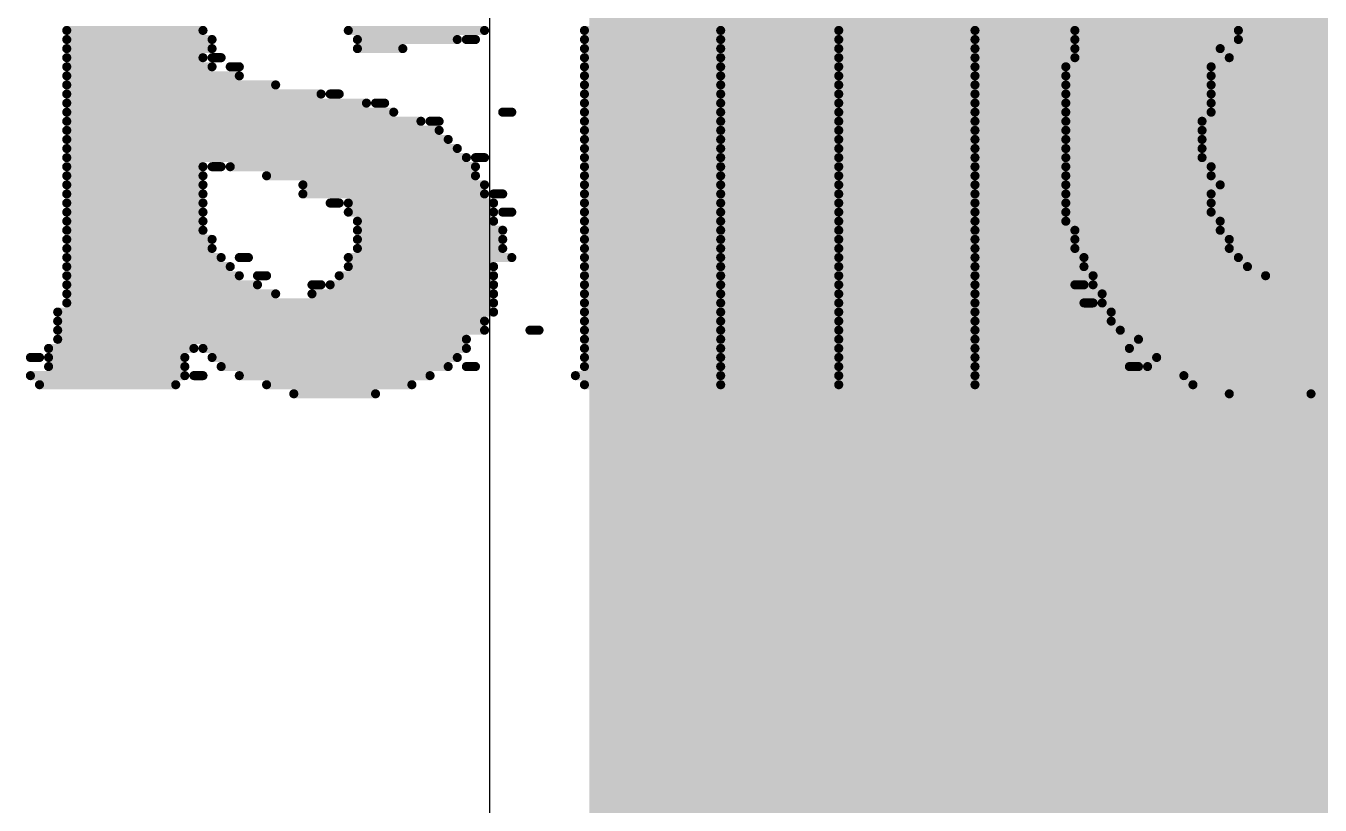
# Model space of a CAD drawing. Header units: inches. Extents: x -5 to 433, y -20 to 71.
# Drawn here: x 8.762 to 12.381, y 48.818 to 50.997 of the extents above; entities that cross this region are included whole.
import ezdxf

# ---------------------------------------------------------------- set-up
doc = ezdxf.new("R2010")
doc.units = ezdxf.units.IN
doc.layers.add('Bottom Overlay', color=54, linetype='Continuous')
doc.layers.add('Top Layer', color=1, linetype='Continuous')

msp = doc.modelspace()

# ---------------------------------------------------------------- hatches: boundary and pattern name
at = {"layer": 'Top Layer'}
msp.add_hatch(color=1, dxfattribs=at).paths.add_polyline_path([(10.3378, 7.1882), (15.6972, 7.1882), (15.6972, 56.9468), (10.3378, 56.9468)])

# ---------------------------------------------------------------- linework, layer by layer
at = {"layer": 'Bottom Overlay', "const_width": 0.0254}
for points in [[(8.876, 50.9842), (9.257, 50.9842)], [(8.876, 50.9588), (9.2824, 50.9588)], [(9.6634, 50.9842), (10.0444, 50.9842)], [(9.6888, 50.9588), (9.9682, 50.9588)], [(9.9936, 50.9588), (10.019, 50.9588)], [(10.3238, 50.9842), (10.7048, 50.9842)], [(10.3238, 50.9588), (10.7048, 50.9588)], [(11.035, 50.9842), (11.416, 50.9842)], [(11.035, 50.9588), (11.416, 50.9588)], [(11.6954, 50.9842), (12.1526, 50.9842)], [(11.6954, 50.9588), (12.1526, 50.9588)], [(8.876, 50.9334), (9.2824, 50.9334)], [(9.6888, 50.9334), (9.8158, 50.9334)], [(10.3238, 50.9334), (10.7048, 50.9334)], [(11.035, 50.9334), (11.416, 50.9334)], [(11.6954, 50.9334), (12.1018, 50.9334)], [(8.876, 50.908), (9.257, 50.908)], [(8.876, 50.8826), (9.2824, 50.8826)], [(9.2824, 50.908), (9.3078, 50.908)], [(9.3332, 50.8826), (9.3586, 50.8826)], [(10.3238, 50.908), (10.7048, 50.908)], [(10.3238, 50.8826), (10.7048, 50.8826)], [(11.035, 50.908), (11.416, 50.908)], [(11.035, 50.8826), (11.416, 50.8826)], [(11.67, 50.8826), (12.0764, 50.8826)], [(11.6954, 50.908), (12.1272, 50.908)], [(8.876, 50.8572), (9.3586, 50.8572)], [(10.3238, 50.8572), (10.7048, 50.8572)], [(11.035, 50.8572), (11.416, 50.8572)], [(11.67, 50.8572), (12.0764, 50.8572)], [(8.876, 50.8318), (9.4602, 50.8318)], [(8.876, 50.8064), (9.5872, 50.8064)], [(9.6126, 50.8064), (9.638, 50.8064)], [(10.3238, 50.8318), (10.7048, 50.8318)], [(10.3238, 50.8064), (10.7048, 50.8064)], [(11.035, 50.8318), (11.416, 50.8318)], [(11.035, 50.8064), (11.416, 50.8064)], [(11.67, 50.8318), (12.0764, 50.8318)], [(11.67, 50.8064), (12.0764, 50.8064)], [(8.876, 50.781), (9.7142, 50.781)], [(9.7396, 50.781), (9.765, 50.781)], [(10.3238, 50.781), (10.7048, 50.781)], [(11.035, 50.781), (11.416, 50.781)], [(11.67, 50.781), (12.0764, 50.781)], [(8.876, 50.7556), (9.7904, 50.7556)], [(10.0952, 50.7556), (10.1206, 50.7556)], [(10.3238, 50.7556), (10.7048, 50.7556)], [(11.035, 50.7556), (11.416, 50.7556)], [(11.67, 50.7556), (12.0764, 50.7556)], [(8.876, 50.7302), (9.8666, 50.7302)], [(8.876, 50.7048), (9.9174, 50.7048)], [(9.892, 50.7302), (9.9174, 50.7302)], [(10.3238, 50.7302), (10.7048, 50.7302)], [(10.3238, 50.7048), (10.7048, 50.7048)], [(11.035, 50.7302), (11.416, 50.7302)], [(11.035, 50.7048), (11.416, 50.7048)], [(11.67, 50.7302), (12.051, 50.7302)], [(11.67, 50.7048), (12.051, 50.7048)], [(8.876, 50.6794), (9.9428, 50.6794)], [(10.3238, 50.6794), (10.7048, 50.6794)], [(11.035, 50.6794), (11.416, 50.6794)], [(11.67, 50.6794), (12.051, 50.6794)], [(8.876, 50.654), (9.9682, 50.654)], [(8.876, 50.6286), (9.9936, 50.6286)], [(10.019, 50.6286), (10.0444, 50.6286)], [(10.3238, 50.654), (10.7048, 50.654)], [(10.3238, 50.6286), (10.7048, 50.6286)], [(11.035, 50.654), (11.416, 50.654)], [(11.035, 50.6286), (11.416, 50.6286)], [(11.67, 50.654), (12.051, 50.654)], [(11.67, 50.6286), (12.051, 50.6286)], [(8.876, 50.6032), (9.257, 50.6032)], [(9.2824, 50.6032), (9.3078, 50.6032)], [(9.3332, 50.6032), (10.019, 50.6032)], [(10.3238, 50.6032), (10.7048, 50.6032)], [(11.035, 50.6032), (11.416, 50.6032)], [(11.67, 50.6032), (12.0764, 50.6032)], [(8.876, 50.5778), (9.257, 50.5778)], [(8.876, 50.5524), (9.257, 50.5524)], [(9.4348, 50.5778), (10.019, 50.5778)], [(9.5364, 50.5524), (10.0444, 50.5524)], [(10.3238, 50.5778), (10.7048, 50.5778)], [(10.3238, 50.5524), (10.7048, 50.5524)], [(11.035, 50.5778), (11.416, 50.5778)], [(11.035, 50.5524), (11.416, 50.5524)], [(11.67, 50.5778), (12.0764, 50.5778)], [(11.67, 50.5524), (12.1018, 50.5524)], [(8.876, 50.527), (9.257, 50.527)], [(9.5364, 50.527), (10.0444, 50.527)], [(10.0698, 50.527), (10.0952, 50.527)], [(10.3238, 50.527), (10.7048, 50.527)], [(11.035, 50.527), (11.416, 50.527)], [(11.67, 50.527), (12.0764, 50.527)], [(8.876, 50.5016), (9.257, 50.5016)], [(9.6126, 50.5016), (9.638, 50.5016)], [(9.6634, 50.5016), (10.0698, 50.5016)], [(10.3238, 50.5016), (10.7048, 50.5016)], [(11.035, 50.5016), (11.416, 50.5016)], [(11.67, 50.5016), (12.0764, 50.5016)], [(8.876, 50.4762), (9.257, 50.4762)], [(8.876, 50.4508), (9.257, 50.4508)], [(9.6634, 50.4762), (10.0698, 50.4762)], [(9.6888, 50.4508), (10.0698, 50.4508)], [(10.0952, 50.4762), (10.1206, 50.4762)], [(10.3238, 50.4762), (10.7048, 50.4762)], [(10.3238, 50.4508), (10.7048, 50.4508)], [(11.035, 50.4762), (11.416, 50.4762)], [(11.035, 50.4508), (11.416, 50.4508)], [(11.67, 50.4762), (12.0764, 50.4762)], [(11.67, 50.4508), (12.1018, 50.4508)], [(8.876, 50.4254), (9.257, 50.4254)], [(9.6888, 50.4254), (10.0952, 50.4254)], [(10.3238, 50.4254), (10.7048, 50.4254)], [(11.035, 50.4254), (11.416, 50.4254)], [(11.6954, 50.4254), (12.1018, 50.4254)], [(8.876, 50.4), (9.2824, 50.4)], [(8.876, 50.3746), (9.2824, 50.3746)], [(9.6888, 50.4), (10.0952, 50.4)], [(9.6888, 50.3746), (10.0952, 50.3746)], [(10.3238, 50.4), (10.7048, 50.4)], [(10.3238, 50.3746), (10.7048, 50.3746)], [(11.035, 50.4), (11.416, 50.4)], [(11.035, 50.3746), (11.416, 50.3746)], [(11.6954, 50.4), (12.1272, 50.4)], [(11.6954, 50.3746), (12.1272, 50.3746)], [(8.876, 50.3492), (9.3078, 50.3492)], [(9.3586, 50.3492), (9.384, 50.3492)], [(9.6634, 50.3492), (10.1206, 50.3492)], [(10.3238, 50.3492), (10.7048, 50.3492)], [(11.035, 50.3492), (11.416, 50.3492)], [(11.7208, 50.3492), (12.1526, 50.3492)], [(8.876, 50.3238), (9.3332, 50.3238)], [(8.876, 50.2984), (9.3586, 50.2984)], [(9.4094, 50.2984), (9.4348, 50.2984)], [(9.638, 50.2984), (10.0698, 50.2984)], [(9.6634, 50.3238), (10.0698, 50.3238)], [(10.3238, 50.3238), (10.7048, 50.3238)], [(10.3238, 50.2984), (10.7048, 50.2984)], [(11.035, 50.3238), (11.416, 50.3238)], [(11.035, 50.2984), (11.416, 50.2984)], [(11.7208, 50.3238), (12.178, 50.3238)], [(11.7462, 50.2984), (12.2288, 50.2984)], [(8.876, 50.273), (9.4094, 50.273)], [(9.5618, 50.273), (9.5872, 50.273)], [(9.6126, 50.273), (10.0698, 50.273)], [(10.3238, 50.273), (10.7048, 50.273)], [(11.035, 50.273), (11.416, 50.273)], [(11.6954, 50.273), (11.7208, 50.273)], [(11.7462, 50.273), (12.9908, 50.273)], [(8.876, 50.2476), (9.4602, 50.2476)], [(9.5618, 50.2476), (10.0698, 50.2476)], [(10.3238, 50.2476), (10.7048, 50.2476)], [(11.035, 50.2476), (11.416, 50.2476)], [(11.7716, 50.2476), (12.9908, 50.2476)], [(8.8506, 50.1968), (10.0698, 50.1968)], [(8.876, 50.2222), (10.0698, 50.2222)], [(10.3238, 50.2222), (10.7048, 50.2222)], [(10.3238, 50.1968), (10.7048, 50.1968)], [(11.035, 50.2222), (11.416, 50.2222)], [(11.035, 50.1968), (11.416, 50.1968)], [(11.7208, 50.2222), (11.7462, 50.2222)], [(11.7716, 50.2222), (12.9908, 50.2222)], [(11.797, 50.1968), (12.9908, 50.1968)], [(8.8506, 50.1714), (10.0444, 50.1714)], [(10.3238, 50.1714), (10.7048, 50.1714)], [(11.035, 50.1714), (11.416, 50.1714)], [(11.797, 50.1714), (12.9908, 50.1714)], [(8.8506, 50.146), (10.0444, 50.146)], [(8.8506, 50.1206), (9.9936, 50.1206)], [(10.1714, 50.146), (10.1968, 50.146)], [(10.3238, 50.146), (10.7048, 50.146)], [(10.3238, 50.1206), (10.7048, 50.1206)], [(11.035, 50.146), (11.416, 50.146)], [(11.035, 50.1206), (11.416, 50.1206)], [(11.8224, 50.146), (12.9908, 50.146)], [(11.8732, 50.1206), (12.9908, 50.1206)], [(8.8252, 50.0952), (9.2316, 50.0952)], [(9.257, 50.0952), (9.9936, 50.0952)], [(10.3238, 50.0952), (10.7048, 50.0952)], [(11.035, 50.0952), (11.416, 50.0952)], [(11.8478, 50.0952), (12.5844, 50.0952)], [(8.7744, 50.0698), (8.7998, 50.0698)], [(8.8252, 50.0698), (9.2062, 50.0698)], [(9.2824, 50.0698), (9.9682, 50.0698)], [(10.3238, 50.0698), (10.7048, 50.0698)], [(11.035, 50.0698), (11.416, 50.0698)], [(11.924, 50.0698), (12.559, 50.0698)], [(8.7744, 50.019), (9.2062, 50.019)], [(8.8252, 50.0444), (9.2062, 50.0444)], [(9.2316, 50.019), (9.257, 50.019)], [(9.3078, 50.0444), (9.9428, 50.0444)], [(9.3586, 50.019), (9.892, 50.019)], [(9.9936, 50.0444), (10.019, 50.0444)], [(10.2984, 50.019), (10.7048, 50.019)], [(10.3238, 50.0444), (10.7048, 50.0444)], [(11.035, 50.0444), (11.416, 50.0444)], [(11.035, 50.019), (11.416, 50.019)], [(11.8478, 50.0444), (11.8732, 50.0444)], [(11.8986, 50.0444), (12.5082, 50.0444)], [(12.0002, 50.019), (12.4828, 50.019)], [(8.7998, 49.9936), (9.1808, 49.9936)], [(9.4348, 49.9936), (9.8412, 49.9936)], [(10.3238, 49.9936), (10.7048, 49.9936)], [(11.035, 49.9936), (11.416, 49.9936)], [(12.0256, 49.9936), (12.432, 49.9936)], [(9.511, 49.9682), (9.7396, 49.9682)], [(12.1272, 49.9682), (12.3558, 49.9682)]]:
    msp.add_lwpolyline(points, dxfattribs=at)
at = {"layer": 'Bottom Overlay', "const_width": 0.0127}
for points in [[(8.8697, 50.9842, 1), (8.8824, 50.9842, 1)], [(8.8697, 50.9588, 1), (8.8824, 50.9588, 1)], [(9.2507, 50.9842, 1), (9.2634, 50.9842, 1)], [(9.2761, 50.9588, 1), (9.2888, 50.9588, 1)], [(9.6571, 50.9842, 1), (9.6698, 50.9842, 1)], [(9.6825, 50.9588, 1), (9.6952, 50.9588, 1)], [(9.9619, 50.9588, 1), (9.9746, 50.9588, 1)], [(9.9873, 50.9588, 1), (10, 50.9588, 1)], [(10.0127, 50.9588, 1), (10.0254, 50.9588, 1)], [(10.0381, 50.9842, 1), (10.0508, 50.9842, 1)], [(10.3175, 50.9842, 1), (10.3302, 50.9842, 1)], [(10.3175, 50.9588, 1), (10.3302, 50.9588, 1)], [(10.6985, 50.9842, 1), (10.7112, 50.9842, 1)], [(10.6985, 50.9588, 1), (10.7112, 50.9588, 1)], [(11.0287, 50.9842, 1), (11.0414, 50.9842, 1)], [(11.0287, 50.9588, 1), (11.0414, 50.9588, 1)], [(11.4097, 50.9842, 1), (11.4224, 50.9842, 1)], [(11.4097, 50.9588, 1), (11.4224, 50.9588, 1)], [(11.6891, 50.9842, 1), (11.7018, 50.9842, 1)], [(11.6891, 50.9588, 1), (11.7018, 50.9588, 1)], [(12.1463, 50.9842, 1), (12.159, 50.9842, 1)], [(12.1463, 50.9588, 1), (12.159, 50.9588, 1)], [(8.8697, 50.9334, 1), (8.8824, 50.9334, 1)], [(9.2761, 50.9334, 1), (9.2888, 50.9334, 1)], [(9.6825, 50.9334, 1), (9.6952, 50.9334, 1)], [(9.8095, 50.9334, 1), (9.8222, 50.9334, 1)], [(10.3175, 50.9334, 1), (10.3302, 50.9334, 1)], [(10.6985, 50.9334, 1), (10.7112, 50.9334, 1)], [(11.0287, 50.9334, 1), (11.0414, 50.9334, 1)], [(11.4097, 50.9334, 1), (11.4224, 50.9334, 1)], [(11.6891, 50.9334, 1), (11.7018, 50.9334, 1)], [(12.0955, 50.9334, 1), (12.1082, 50.9334, 1)], [(8.8697, 50.908, 1), (8.8824, 50.908, 1)], [(8.8697, 50.8826, 1), (8.8824, 50.8826, 1)], [(9.2507, 50.908, 1), (9.2634, 50.908, 1)], [(9.2761, 50.908, 1), (9.2888, 50.908, 1)], [(9.2761, 50.8826, 1), (9.2888, 50.8826, 1)], [(9.3015, 50.908, 1), (9.3142, 50.908, 1)], [(9.3269, 50.8826, 1), (9.3396, 50.8826, 1)], [(9.3523, 50.8826, 1), (9.365, 50.8826, 1)], [(10.3175, 50.908, 1), (10.3302, 50.908, 1)], [(10.3175, 50.8826, 1), (10.3302, 50.8826, 1)], [(10.6985, 50.908, 1), (10.7112, 50.908, 1)], [(10.6985, 50.8826, 1), (10.7112, 50.8826, 1)], [(11.0287, 50.908, 1), (11.0414, 50.908, 1)], [(11.0287, 50.8826, 1), (11.0414, 50.8826, 1)], [(11.4097, 50.908, 1), (11.4224, 50.908, 1)], [(11.4097, 50.8826, 1), (11.4224, 50.8826, 1)], [(11.6637, 50.8826, 1), (11.6764, 50.8826, 1)], [(11.6891, 50.908, 1), (11.7018, 50.908, 1)], [(12.0701, 50.8826, 1), (12.0828, 50.8826, 1)], [(12.1209, 50.908, 1), (12.1336, 50.908, 1)], [(8.8697, 50.8572, 1), (8.8824, 50.8572, 1)], [(9.3523, 50.8572, 1), (9.365, 50.8572, 1)], [(10.3175, 50.8572, 1), (10.3302, 50.8572, 1)], [(10.6985, 50.8572, 1), (10.7112, 50.8572, 1)], [(11.0287, 50.8572, 1), (11.0414, 50.8572, 1)], [(11.4097, 50.8572, 1), (11.4224, 50.8572, 1)], [(11.6637, 50.8572, 1), (11.6764, 50.8572, 1)], [(12.0701, 50.8572, 1), (12.0828, 50.8572, 1)], [(8.8697, 50.8318, 1), (8.8824, 50.8318, 1)], [(8.8697, 50.8064, 1), (8.8824, 50.8064, 1)], [(9.4539, 50.8318, 1), (9.4666, 50.8318, 1)], [(9.5809, 50.8064, 1), (9.5936, 50.8064, 1)], [(9.6063, 50.8064, 1), (9.619, 50.8064, 1)], [(9.6317, 50.8064, 1), (9.6444, 50.8064, 1)], [(10.3175, 50.8318, 1), (10.3302, 50.8318, 1)], [(10.3175, 50.8064, 1), (10.3302, 50.8064, 1)], [(10.6985, 50.8318, 1), (10.7112, 50.8318, 1)], [(10.6985, 50.8064, 1), (10.7112, 50.8064, 1)], [(11.0287, 50.8318, 1), (11.0414, 50.8318, 1)], [(11.0287, 50.8064, 1), (11.0414, 50.8064, 1)], [(11.4097, 50.8318, 1), (11.4224, 50.8318, 1)], [(11.4097, 50.8064, 1), (11.4224, 50.8064, 1)], [(11.6637, 50.8318, 1), (11.6764, 50.8318, 1)], [(11.6637, 50.8064, 1), (11.6764, 50.8064, 1)], [(12.0701, 50.8318, 1), (12.0828, 50.8318, 1)], [(12.0701, 50.8064, 1), (12.0828, 50.8064, 1)], [(8.8697, 50.781, 1), (8.8824, 50.781, 1)], [(9.7079, 50.781, 1), (9.7206, 50.781, 1)], [(9.7333, 50.781, 1), (9.746, 50.781, 1)], [(9.7587, 50.781, 1), (9.7714, 50.781, 1)], [(10.3175, 50.781, 1), (10.3302, 50.781, 1)], [(10.6985, 50.781, 1), (10.7112, 50.781, 1)], [(11.0287, 50.781, 1), (11.0414, 50.781, 1)], [(11.4097, 50.781, 1), (11.4224, 50.781, 1)], [(11.6637, 50.781, 1), (11.6764, 50.781, 1)], [(12.0701, 50.781, 1), (12.0828, 50.781, 1)], [(8.8697, 50.7556, 1), (8.8824, 50.7556, 1)], [(9.7841, 50.7556, 1), (9.7968, 50.7556, 1)], [(10.0889, 50.7556, 1), (10.1016, 50.7556, 1)], [(10.1143, 50.7556, 1), (10.127, 50.7556, 1)], [(10.3175, 50.7556, 1), (10.3302, 50.7556, 1)], [(10.6985, 50.7556, 1), (10.7112, 50.7556, 1)], [(11.0287, 50.7556, 1), (11.0414, 50.7556, 1)], [(11.4097, 50.7556, 1), (11.4224, 50.7556, 1)], [(11.6637, 50.7556, 1), (11.6764, 50.7556, 1)], [(12.0701, 50.7556, 1), (12.0828, 50.7556, 1)], [(8.8697, 50.7302, 1), (8.8824, 50.7302, 1)], [(8.8697, 50.7048, 1), (8.8824, 50.7048, 1)], [(9.8603, 50.7302, 1), (9.873, 50.7302, 1)], [(9.8857, 50.7302, 1), (9.8984, 50.7302, 1)], [(9.9111, 50.7302, 1), (9.9238, 50.7302, 1)], [(9.9111, 50.7048, 1), (9.9238, 50.7048, 1)], [(10.3175, 50.7302, 1), (10.3302, 50.7302, 1)], [(10.3175, 50.7048, 1), (10.3302, 50.7048, 1)], [(10.6985, 50.7302, 1), (10.7112, 50.7302, 1)], [(10.6985, 50.7048, 1), (10.7112, 50.7048, 1)], [(11.0287, 50.7302, 1), (11.0414, 50.7302, 1)], [(11.0287, 50.7048, 1), (11.0414, 50.7048, 1)], [(11.4097, 50.7302, 1), (11.4224, 50.7302, 1)], [(11.4097, 50.7048, 1), (11.4224, 50.7048, 1)], [(11.6637, 50.7302, 1), (11.6764, 50.7302, 1)], [(11.6637, 50.7048, 1), (11.6764, 50.7048, 1)], [(12.0447, 50.7302, 1), (12.0574, 50.7302, 1)], [(12.0447, 50.7048, 1), (12.0574, 50.7048, 1)], [(8.8697, 50.6794, 1), (8.8824, 50.6794, 1)], [(9.9365, 50.6794, 1), (9.9492, 50.6794, 1)], [(10.3175, 50.6794, 1), (10.3302, 50.6794, 1)], [(10.6985, 50.6794, 1), (10.7112, 50.6794, 1)], [(11.0287, 50.6794, 1), (11.0414, 50.6794, 1)], [(11.4097, 50.6794, 1), (11.4224, 50.6794, 1)], [(11.6637, 50.6794, 1), (11.6764, 50.6794, 1)], [(12.0447, 50.6794, 1), (12.0574, 50.6794, 1)], [(8.8697, 50.654, 1), (8.8824, 50.654, 1)], [(8.8697, 50.6286, 1), (8.8824, 50.6286, 1)], [(9.9619, 50.654, 1), (9.9746, 50.654, 1)], [(9.9873, 50.6286, 1), (10, 50.6286, 1)], [(10.0127, 50.6286, 1), (10.0254, 50.6286, 1)], [(10.0381, 50.6286, 1), (10.0508, 50.6286, 1)], [(10.3175, 50.654, 1), (10.3302, 50.654, 1)], [(10.3175, 50.6286, 1), (10.3302, 50.6286, 1)], [(10.6985, 50.654, 1), (10.7112, 50.654, 1)], [(10.6985, 50.6286, 1), (10.7112, 50.6286, 1)], [(11.0287, 50.654, 1), (11.0414, 50.654, 1)], [(11.0287, 50.6286, 1), (11.0414, 50.6286, 1)], [(11.4097, 50.654, 1), (11.4224, 50.654, 1)], [(11.4097, 50.6286, 1), (11.4224, 50.6286, 1)], [(11.6637, 50.654, 1), (11.6764, 50.654, 1)], [(11.6637, 50.6286, 1), (11.6764, 50.6286, 1)], [(12.0447, 50.654, 1), (12.0574, 50.654, 1)], [(12.0447, 50.6286, 1), (12.0574, 50.6286, 1)], [(8.8697, 50.6032, 1), (8.8824, 50.6032, 1)], [(9.2507, 50.6032, 1), (9.2634, 50.6032, 1)], [(9.2761, 50.6032, 1), (9.2888, 50.6032, 1)], [(9.3015, 50.6032, 1), (9.3142, 50.6032, 1)], [(9.3269, 50.6032, 1), (9.3396, 50.6032, 1)], [(10.0127, 50.6032, 1), (10.0254, 50.6032, 1)], [(10.3175, 50.6032, 1), (10.3302, 50.6032, 1)], [(10.6985, 50.6032, 1), (10.7112, 50.6032, 1)], [(11.0287, 50.6032, 1), (11.0414, 50.6032, 1)], [(11.4097, 50.6032, 1), (11.4224, 50.6032, 1)], [(11.6637, 50.6032, 1), (11.6764, 50.6032, 1)], [(12.0701, 50.6032, 1), (12.0828, 50.6032, 1)], [(8.8697, 50.5778, 1), (8.8824, 50.5778, 1)], [(8.8697, 50.5524, 1), (8.8824, 50.5524, 1)], [(9.2507, 50.5778, 1), (9.2634, 50.5778, 1)], [(9.2507, 50.5524, 1), (9.2634, 50.5524, 1)], [(9.4285, 50.5778, 1), (9.4412, 50.5778, 1)], [(9.5301, 50.5524, 1), (9.5428, 50.5524, 1)], [(10.0127, 50.5778, 1), (10.0254, 50.5778, 1)], [(10.0381, 50.5524, 1), (10.0508, 50.5524, 1)], [(10.3175, 50.5778, 1), (10.3302, 50.5778, 1)], [(10.3175, 50.5524, 1), (10.3302, 50.5524, 1)], [(10.6985, 50.5778, 1), (10.7112, 50.5778, 1)], [(10.6985, 50.5524, 1), (10.7112, 50.5524, 1)], [(11.0287, 50.5778, 1), (11.0414, 50.5778, 1)], [(11.0287, 50.5524, 1), (11.0414, 50.5524, 1)], [(11.4097, 50.5778, 1), (11.4224, 50.5778, 1)], [(11.4097, 50.5524, 1), (11.4224, 50.5524, 1)], [(11.6637, 50.5778, 1), (11.6764, 50.5778, 1)], [(11.6637, 50.5524, 1), (11.6764, 50.5524, 1)], [(12.0701, 50.5778, 1), (12.0828, 50.5778, 1)], [(12.0955, 50.5524, 1), (12.1082, 50.5524, 1)], [(8.8697, 50.527, 1), (8.8824, 50.527, 1)], [(9.2507, 50.527, 1), (9.2634, 50.527, 1)], [(9.5301, 50.527, 1), (9.5428, 50.527, 1)], [(10.0381, 50.527, 1), (10.0508, 50.527, 1)], [(10.0635, 50.527, 1), (10.0762, 50.527, 1)], [(10.0889, 50.527, 1), (10.1016, 50.527, 1)], [(10.3175, 50.527, 1), (10.3302, 50.527, 1)], [(10.6985, 50.527, 1), (10.7112, 50.527, 1)], [(11.0287, 50.527, 1), (11.0414, 50.527, 1)], [(11.4097, 50.527, 1), (11.4224, 50.527, 1)], [(11.6637, 50.527, 1), (11.6764, 50.527, 1)], [(12.0701, 50.527, 1), (12.0828, 50.527, 1)], [(8.8697, 50.5016, 1), (8.8824, 50.5016, 1)], [(9.2507, 50.5016, 1), (9.2634, 50.5016, 1)], [(9.6063, 50.5016, 1), (9.619, 50.5016, 1)], [(9.6317, 50.5016, 1), (9.6444, 50.5016, 1)], [(9.6571, 50.5016, 1), (9.6698, 50.5016, 1)], [(10.0635, 50.5016, 1), (10.0762, 50.5016, 1)], [(10.3175, 50.5016, 1), (10.3302, 50.5016, 1)], [(10.6985, 50.5016, 1), (10.7112, 50.5016, 1)], [(11.0287, 50.5016, 1), (11.0414, 50.5016, 1)], [(11.4097, 50.5016, 1), (11.4224, 50.5016, 1)], [(11.6637, 50.5016, 1), (11.6764, 50.5016, 1)], [(12.0701, 50.5016, 1), (12.0828, 50.5016, 1)], [(8.8697, 50.4762, 1), (8.8824, 50.4762, 1)], [(8.8697, 50.4508, 1), (8.8824, 50.4508, 1)], [(9.2507, 50.4762, 1), (9.2634, 50.4762, 1)], [(9.2507, 50.4508, 1), (9.2634, 50.4508, 1)], [(9.6571, 50.4762, 1), (9.6698, 50.4762, 1)], [(9.6825, 50.4508, 1), (9.6952, 50.4508, 1)], [(10.0635, 50.4762, 1), (10.0762, 50.4762, 1)], [(10.0635, 50.4508, 1), (10.0762, 50.4508, 1)], [(10.0889, 50.4762, 1), (10.1016, 50.4762, 1)], [(10.1143, 50.4762, 1), (10.127, 50.4762, 1)], [(10.3175, 50.4762, 1), (10.3302, 50.4762, 1)], [(10.3175, 50.4508, 1), (10.3302, 50.4508, 1)], [(10.6985, 50.4762, 1), (10.7112, 50.4762, 1)], [(10.6985, 50.4508, 1), (10.7112, 50.4508, 1)], [(11.0287, 50.4762, 1), (11.0414, 50.4762, 1)], [(11.0287, 50.4508, 1), (11.0414, 50.4508, 1)], [(11.4097, 50.4762, 1), (11.4224, 50.4762, 1)], [(11.4097, 50.4508, 1), (11.4224, 50.4508, 1)], [(11.6637, 50.4762, 1), (11.6764, 50.4762, 1)], [(11.6637, 50.4508, 1), (11.6764, 50.4508, 1)], [(12.0701, 50.4762, 1), (12.0828, 50.4762, 1)], [(12.0955, 50.4508, 1), (12.1082, 50.4508, 1)], [(8.8697, 50.4254, 1), (8.8824, 50.4254, 1)], [(9.2507, 50.4254, 1), (9.2634, 50.4254, 1)], [(9.6825, 50.4254, 1), (9.6952, 50.4254, 1)], [(10.0889, 50.4254, 1), (10.1016, 50.4254, 1)], [(10.3175, 50.4254, 1), (10.3302, 50.4254, 1)], [(10.6985, 50.4254, 1), (10.7112, 50.4254, 1)], [(11.0287, 50.4254, 1), (11.0414, 50.4254, 1)], [(11.4097, 50.4254, 1), (11.4224, 50.4254, 1)], [(11.6891, 50.4254, 1), (11.7018, 50.4254, 1)], [(12.0955, 50.4254, 1), (12.1082, 50.4254, 1)], [(8.8697, 50.4, 1), (8.8824, 50.4, 1)], [(8.8697, 50.3746, 1), (8.8824, 50.3746, 1)], [(9.2761, 50.4, 1), (9.2888, 50.4, 1)], [(9.2761, 50.3746, 1), (9.2888, 50.3746, 1)], [(9.6825, 50.4, 1), (9.6952, 50.4, 1)], [(9.6825, 50.3746, 1), (9.6952, 50.3746, 1)], [(10.0889, 50.4, 1), (10.1016, 50.4, 1)], [(10.0889, 50.3746, 1), (10.1016, 50.3746, 1)], [(10.3175, 50.4, 1), (10.3302, 50.4, 1)], [(10.3175, 50.3746, 1), (10.3302, 50.3746, 1)], [(10.6985, 50.4, 1), (10.7112, 50.4, 1)], [(10.6985, 50.3746, 1), (10.7112, 50.3746, 1)], [(11.0287, 50.4, 1), (11.0414, 50.4, 1)], [(11.0287, 50.3746, 1), (11.0414, 50.3746, 1)], [(11.4097, 50.4, 1), (11.4224, 50.4, 1)], [(11.4097, 50.3746, 1), (11.4224, 50.3746, 1)], [(11.6891, 50.4, 1), (11.7018, 50.4, 1)], [(11.6891, 50.3746, 1), (11.7018, 50.3746, 1)], [(12.1209, 50.4, 1), (12.1336, 50.4, 1)], [(12.1209, 50.3746, 1), (12.1336, 50.3746, 1)], [(8.8697, 50.3492, 1), (8.8824, 50.3492, 1)], [(9.3015, 50.3492, 1), (9.3142, 50.3492, 1)], [(9.3523, 50.3492, 1), (9.365, 50.3492, 1)], [(9.3777, 50.3492, 1), (9.3904, 50.3492, 1)], [(9.6571, 50.3492, 1), (9.6698, 50.3492, 1)], [(10.1143, 50.3492, 1), (10.127, 50.3492, 1)], [(10.3175, 50.3492, 1), (10.3302, 50.3492, 1)], [(10.6985, 50.3492, 1), (10.7112, 50.3492, 1)], [(11.0287, 50.3492, 1), (11.0414, 50.3492, 1)], [(11.4097, 50.3492, 1), (11.4224, 50.3492, 1)], [(11.7145, 50.3492, 1), (11.7272, 50.3492, 1)], [(12.1463, 50.3492, 1), (12.159, 50.3492, 1)], [(8.8697, 50.3238, 1), (8.8824, 50.3238, 1)], [(8.8697, 50.2984, 1), (8.8824, 50.2984, 1)], [(9.3269, 50.3238, 1), (9.3396, 50.3238, 1)], [(9.3523, 50.2984, 1), (9.365, 50.2984, 1)], [(9.4031, 50.2984, 1), (9.4158, 50.2984, 1)], [(9.4285, 50.2984, 1), (9.4412, 50.2984, 1)], [(9.6317, 50.2984, 1), (9.6444, 50.2984, 1)], [(9.6571, 50.3238, 1), (9.6698, 50.3238, 1)], [(10.0635, 50.3238, 1), (10.0762, 50.3238, 1)], [(10.0635, 50.2984, 1), (10.0762, 50.2984, 1)], [(10.3175, 50.3238, 1), (10.3302, 50.3238, 1)], [(10.3175, 50.2984, 1), (10.3302, 50.2984, 1)], [(10.6985, 50.3238, 1), (10.7112, 50.3238, 1)], [(10.6985, 50.2984, 1), (10.7112, 50.2984, 1)], [(11.0287, 50.3238, 1), (11.0414, 50.3238, 1)], [(11.0287, 50.2984, 1), (11.0414, 50.2984, 1)], [(11.4097, 50.3238, 1), (11.4224, 50.3238, 1)], [(11.4097, 50.2984, 1), (11.4224, 50.2984, 1)], [(11.7145, 50.3238, 1), (11.7272, 50.3238, 1)], [(11.7399, 50.2984, 1), (11.7526, 50.2984, 1)], [(12.1717, 50.3238, 1), (12.1844, 50.3238, 1)], [(12.2225, 50.2984, 1), (12.2352, 50.2984, 1)], [(8.8697, 50.273, 1), (8.8824, 50.273, 1)], [(9.4031, 50.273, 1), (9.4158, 50.273, 1)], [(9.5555, 50.273, 1), (9.5682, 50.273, 1)], [(9.5809, 50.273, 1), (9.5936, 50.273, 1)], [(9.6063, 50.273, 1), (9.619, 50.273, 1)], [(10.0635, 50.273, 1), (10.0762, 50.273, 1)], [(10.3175, 50.273, 1), (10.3302, 50.273, 1)], [(10.6985, 50.273, 1), (10.7112, 50.273, 1)], [(11.0287, 50.273, 1), (11.0414, 50.273, 1)], [(11.4097, 50.273, 1), (11.4224, 50.273, 1)], [(11.6891, 50.273, 1), (11.7018, 50.273, 1)], [(11.7145, 50.273, 1), (11.7272, 50.273, 1)], [(11.7399, 50.273, 1), (11.7526, 50.273, 1)], [(8.8697, 50.2476, 1), (8.8824, 50.2476, 1)], [(9.4539, 50.2476, 1), (9.4666, 50.2476, 1)], [(9.5555, 50.2476, 1), (9.5682, 50.2476, 1)], [(10.0635, 50.2476, 1), (10.0762, 50.2476, 1)], [(10.3175, 50.2476, 1), (10.3302, 50.2476, 1)], [(10.6985, 50.2476, 1), (10.7112, 50.2476, 1)], [(11.0287, 50.2476, 1), (11.0414, 50.2476, 1)], [(11.4097, 50.2476, 1), (11.4224, 50.2476, 1)], [(11.7653, 50.2476, 1), (11.778, 50.2476, 1)], [(8.8443, 50.1968, 1), (8.857, 50.1968, 1)], [(8.8697, 50.2222, 1), (8.8824, 50.2222, 1)], [(10.0635, 50.2222, 1), (10.0762, 50.2222, 1)], [(10.0635, 50.1968, 1), (10.0762, 50.1968, 1)], [(10.3175, 50.2222, 1), (10.3302, 50.2222, 1)], [(10.3175, 50.1968, 1), (10.3302, 50.1968, 1)], [(10.6985, 50.2222, 1), (10.7112, 50.2222, 1)], [(10.6985, 50.1968, 1), (10.7112, 50.1968, 1)], [(11.0287, 50.2222, 1), (11.0414, 50.2222, 1)], [(11.0287, 50.1968, 1), (11.0414, 50.1968, 1)], [(11.4097, 50.2222, 1), (11.4224, 50.2222, 1)], [(11.4097, 50.1968, 1), (11.4224, 50.1968, 1)], [(11.7145, 50.2222, 1), (11.7272, 50.2222, 1)], [(11.7399, 50.2222, 1), (11.7526, 50.2222, 1)], [(11.7653, 50.2222, 1), (11.778, 50.2222, 1)], [(11.7907, 50.1968, 1), (11.8034, 50.1968, 1)], [(8.8443, 50.1714, 1), (8.857, 50.1714, 1)], [(10.0381, 50.1714, 1), (10.0508, 50.1714, 1)], [(10.3175, 50.1714, 1), (10.3302, 50.1714, 1)], [(10.6985, 50.1714, 1), (10.7112, 50.1714, 1)], [(11.0287, 50.1714, 1), (11.0414, 50.1714, 1)], [(11.4097, 50.1714, 1), (11.4224, 50.1714, 1)], [(11.7907, 50.1714, 1), (11.8034, 50.1714, 1)], [(8.8443, 50.146, 1), (8.857, 50.146, 1)], [(8.8443, 50.1206, 1), (8.857, 50.1206, 1)], [(9.9873, 50.1206, 1), (10, 50.1206, 1)], [(10.0381, 50.146, 1), (10.0508, 50.146, 1)], [(10.1651, 50.146, 1), (10.1778, 50.146, 1)], [(10.1905, 50.146, 1), (10.2032, 50.146, 1)], [(10.3175, 50.146, 1), (10.3302, 50.146, 1)], [(10.3175, 50.1206, 1), (10.3302, 50.1206, 1)], [(10.6985, 50.146, 1), (10.7112, 50.146, 1)], [(10.6985, 50.1206, 1), (10.7112, 50.1206, 1)], [(11.0287, 50.146, 1), (11.0414, 50.146, 1)], [(11.0287, 50.1206, 1), (11.0414, 50.1206, 1)], [(11.4097, 50.146, 1), (11.4224, 50.146, 1)], [(11.4097, 50.1206, 1), (11.4224, 50.1206, 1)], [(11.8161, 50.146, 1), (11.8288, 50.146, 1)], [(11.8669, 50.1206, 1), (11.8796, 50.1206, 1)], [(8.8189, 50.0952, 1), (8.8316, 50.0952, 1)], [(9.2253, 50.0952, 1), (9.238, 50.0952, 1)], [(9.2507, 50.0952, 1), (9.2634, 50.0952, 1)], [(9.9873, 50.0952, 1), (10, 50.0952, 1)], [(10.3175, 50.0952, 1), (10.3302, 50.0952, 1)], [(10.6985, 50.0952, 1), (10.7112, 50.0952, 1)], [(11.0287, 50.0952, 1), (11.0414, 50.0952, 1)], [(11.4097, 50.0952, 1), (11.4224, 50.0952, 1)], [(11.8415, 50.0952, 1), (11.8542, 50.0952, 1)], [(8.7681, 50.0698, 1), (8.7808, 50.0698, 1)], [(8.7935, 50.0698, 1), (8.8062, 50.0698, 1)], [(8.8189, 50.0698, 1), (8.8316, 50.0698, 1)], [(9.1999, 50.0698, 1), (9.2126, 50.0698, 1)], [(9.2761, 50.0698, 1), (9.2888, 50.0698, 1)], [(9.9619, 50.0698, 1), (9.9746, 50.0698, 1)], [(10.3175, 50.0698, 1), (10.3302, 50.0698, 1)], [(10.6985, 50.0698, 1), (10.7112, 50.0698, 1)], [(11.0287, 50.0698, 1), (11.0414, 50.0698, 1)], [(11.4097, 50.0698, 1), (11.4224, 50.0698, 1)], [(11.9177, 50.0698, 1), (11.9304, 50.0698, 1)], [(8.7681, 50.019, 1), (8.7808, 50.019, 1)], [(8.8189, 50.0444, 1), (8.8316, 50.0444, 1)], [(9.1999, 50.0444, 1), (9.2126, 50.0444, 1)], [(9.1999, 50.019, 1), (9.2126, 50.019, 1)], [(9.2253, 50.019, 1), (9.238, 50.019, 1)], [(9.2507, 50.019, 1), (9.2634, 50.019, 1)], [(9.3015, 50.0444, 1), (9.3142, 50.0444, 1)], [(9.3523, 50.019, 1), (9.365, 50.019, 1)], [(9.8857, 50.019, 1), (9.8984, 50.019, 1)], [(9.9365, 50.0444, 1), (9.9492, 50.0444, 1)], [(9.9873, 50.0444, 1), (10, 50.0444, 1)], [(10.0127, 50.0444, 1), (10.0254, 50.0444, 1)], [(10.2921, 50.019, 1), (10.3048, 50.019, 1)], [(10.3175, 50.0444, 1), (10.3302, 50.0444, 1)], [(10.6985, 50.0444, 1), (10.7112, 50.0444, 1)], [(10.6985, 50.019, 1), (10.7112, 50.019, 1)], [(11.0287, 50.0444, 1), (11.0414, 50.0444, 1)], [(11.0287, 50.019, 1), (11.0414, 50.019, 1)], [(11.4097, 50.0444, 1), (11.4224, 50.0444, 1)], [(11.4097, 50.019, 1), (11.4224, 50.019, 1)], [(11.8415, 50.0444, 1), (11.8542, 50.0444, 1)], [(11.8669, 50.0444, 1), (11.8796, 50.0444, 1)], [(11.8923, 50.0444, 1), (11.905, 50.0444, 1)], [(11.9939, 50.019, 1), (12.0066, 50.019, 1)], [(8.7935, 49.9936, 1), (8.8062, 49.9936, 1)], [(9.1745, 49.9936, 1), (9.1872, 49.9936, 1)], [(9.4285, 49.9936, 1), (9.4412, 49.9936, 1)], [(9.8349, 49.9936, 1), (9.8476, 49.9936, 1)], [(10.3175, 49.9936, 1), (10.3302, 49.9936, 1)], [(10.6985, 49.9936, 1), (10.7112, 49.9936, 1)], [(11.0287, 49.9936, 1), (11.0414, 49.9936, 1)], [(11.4097, 49.9936, 1), (11.4224, 49.9936, 1)], [(12.0193, 49.9936, 1), (12.032, 49.9936, 1)], [(9.5047, 49.9682, 1), (9.5174, 49.9682, 1)], [(9.7333, 49.9682, 1), (9.746, 49.9682, 1)], [(12.1209, 49.9682, 1), (12.1336, 49.9682, 1)], [(12.3495, 49.9682, 1), (12.3622, 49.9682, 1)]]:
    msp.add_lwpolyline(points, format="xyb", close=True, dxfattribs=at)
at = {"layer": 'Top Layer'}
for p, q in [((10.0584, 52.6747), (10.0584, 50.0633)), ((10.0584, 50.0633), (10.0584, 48.9868)), ((10.0584, 48.9868), (10.0584, 3.2382))]:
    msp.add_line(p, q, dxfattribs=at)

doc.saveas('drawing.dxf')
